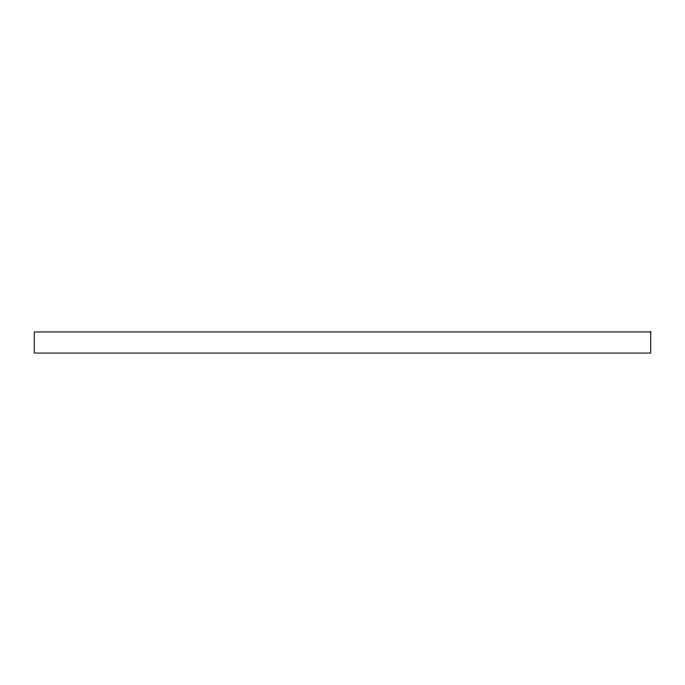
<?xml version="1.0" encoding="UTF-8"?>
<svg xmlns="http://www.w3.org/2000/svg" width="685" height="685" viewBox="0 0 685 685"><rect width="100%" height="100%" fill="white"/><g stroke="black" fill="none" stroke-linecap="round" stroke-linejoin="round"><path stroke-width="1.03" d="M650.75 331.942L34.25 331.942L34.25 353.058L650.75 353.058L650.75 331.942"/></g></svg>
